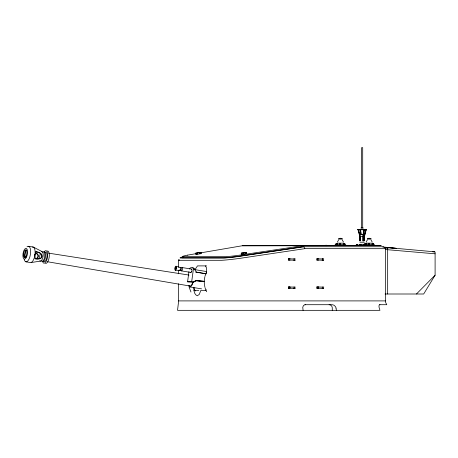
<?xml version="1.0" encoding="UTF-8"?>
<svg xmlns="http://www.w3.org/2000/svg" width="458" height="458" viewBox="0 0 458 458"><rect width="100%" height="100%" fill="white"/><g stroke="black" fill="none" stroke-linecap="round" stroke-linejoin="round"><path stroke-width="0.69" d="M178.488 260.064L178.483 267.329M290.011 260.064L288.34 260.029L288.38 258.793L294.981 259.005M288.38 286.948L290.046 286.983L290.011 288.219L289.662 288.231L288.34 288.185L288.38 286.948L295.238 287.155L294.488 287.12M289.662 288.231L289.696 286.989M318.499 260.064L316.827 260.029L316.862 258.793L323.726 258.999L322.197 258.965L322.546 258.959M316.862 286.948L318.533 286.983L318.499 288.219L318.15 288.231L316.827 288.185L316.862 286.948L323.726 287.155L322.976 287.12M318.15 288.231L318.184 286.989M363.698 229.773L362.931 236.42L362.931 240.868L363.475 240.868L363.475 236.42L364.247 229.773M363.801 229.773L363.034 236.42L363.034 240.868M364.144 229.773L363.377 236.42L363.377 240.868M204.571 281.344L196.333 280.536L193.7 282.128L187.574 281.796L188.959 271.657M187.574 281.796L191.667 281.796L193.419 268.955L194.558 269.144L196.362 272.132L206.111 273.729M34.579 255.014L34.705 254.35M364.07 236.42L365.799 229.773M366.022 229.773L364.27 236.42L364.27 240.868L364.494 236.42L366.217 229.773M337.437 241.99L338.611 239.9M366.188 241.99L367.356 239.9M206.335 289.742L205.711 290.452L200.781 290.452L199.316 294.362L197.341 295.788C194.209 294.78 193.763 290.429 193.9 287.635M384.411 247.618L387.96 247.618L434.791 251.831L435.1 252.261L435.1 275.184L423.684 294.002L385.064 294.002M36.251 251.705L35.003 255.014L35.192 258.736C44.346 260.848 44.289 252.049 35.776 251.705C38.043 252.318 42.497 253.503 41.752 256.72C40.882 259.142 37.527 258.793 35.461 258.879M194.805 269.888L197.484 265.892L206.61 265.892M382.814 247.057L383.294 247.097M383.856 247.057L396.617 248.368L387.405 247.641M387.96 247.618L387.668 247.967L387.668 294.002M416.448 294.002L435.1 275.184M196.333 280.536L193.116 282.128A6.275 2.525 -80.7 0 1 188.604 285.672M195.749 253.142L201.039 252.358L201.199 253.56L197.776 254.213L195.91 254.345L195.749 253.142L201.039 252.358M195.91 254.345L196.694 254.087M241.234 253.142L246.524 252.358L246.685 253.56L243.261 254.213L241.395 254.345L241.234 253.142L246.524 252.358M241.395 254.345L242.179 254.087M187.379 255.163L196.098 253.652M200.993 252.81L242.248 245.757L381.09 245.637L242.248 245.757M34.974 258.593C39.016 259.669 39.64 253.297 35.655 253.171M35.243 258.484C38.449 259.119 39.102 253.875 35.947 253.526M31.11 262.531L40.716 261.071M383.764 246.742L303.001 246.73L302.572 245.757L237.805 255.415A15.583 0.922 -7.6 0 1 225.783 256.698L183.04 256.692M303.001 246.73L237.942 256.434A16.305 0.962 -7.6 0 1 225.359 257.768L182.467 257.768M379.539 304.707L386.775 304.707L385.602 302.366L385.602 248.688L304.833 248.66L239.969 258.346A20.123 1.191 -7.6 0 1 221.598 260.299L179.588 260.299M379.934 304.707L379.379 304.942A7.248 2.462 63 0 0 379.029 305.612L379.001 306.997L379.94 310.329L177.532 310.329L178.483 302.366L178.483 283.76M199.339 253.692L201.199 253.56M244.824 253.692L246.685 253.56M305.681 304.707L305.234 304.736A3.24 2.966 34 0 0 303.408 305.726L302.749 307.284L303.082 310.329M290.046 258.827L288.38 258.793M293.71 258.965L294.059 258.959M318.533 258.827L316.862 258.793M288.34 260.029L295.204 260.236L294.454 260.201M293.675 260.201L294.019 260.196M316.827 260.029L323.686 260.236L322.942 260.201M322.157 260.201L322.506 260.196M293.71 287.12L294.059 287.114M322.197 287.12L322.546 287.114M288.34 288.185L295.204 288.391L294.454 288.357M293.675 288.357L294.019 288.351M316.827 288.185L323.686 288.391L322.942 288.357M322.157 288.357L322.506 288.351M360.875 228.021L363.394 228.021M357.578 229.361L366.692 229.361M357.578 229.79L366.692 229.79M360.36 234.359L363.915 234.359M358.053 229.773L359.782 236.42L364.494 236.42M339.853 238.292L341.01 238.292M368.598 238.292L369.755 238.292M338.531 238.704L342.326 238.704M367.282 238.704L371.077 238.704M338.531 239.036L342.326 239.036M367.282 239.036L371.077 239.036M359.896 242.219L364.373 242.219M337.134 243.152L343.729 243.152M365.879 243.152L372.474 243.152M359.885 244.291L364.385 244.291M335.084 244.343L345.767 244.343M363.835 244.343L374.518 244.343M363.829 245.27L355.62 245.27L355.62 245.637M335.084 245.391L345.767 245.391M363.835 245.391L374.518 245.391M384.829 247.967L388.201 247.984L384.491 247.658M385.539 249.541L435.1 253.806M432.707 251.831L434.791 251.831M196.362 272.132L195.778 272.132L206.22 273.844M193.9 290.452L198.818 290.452M178.483 300.9L385.602 300.9M304.982 304.707L332.199 304.707L333.916 305.171L335.325 306.448A4.019 3.532 40.3 0 1 335.943 307.73L336.017 308.068M175.34 270.22L179.891 270.375M294.488 258.965L295.238 258.999M383.999 247.337L386.042 247.52M392.346 248.356L393.76 248.476M195.743 280.536L204.669 281.412M195.079 280.737L204.686 281.681M48.456 253.131L189.022 275.069M182.009 267.535L191.49 269.086M194.73 269.619L206.61 271.56M181.448 270.89L190.934 272.441M28.734 246.307L33.245 247.045L42.027 251.568M191.667 281.796L193.7 282.128M189.652 286.914L201.6 288.866M25.757 261.787L30.274 262.526A7.895 3.177 -80.7 0 0 34.968 254.814A7.895 3.177 -80.7 0 0 32.409 247.039M47.523 261.758L189.83 286.01M205.339 265.892L206.426 267.621L206.592 272.808M175.998 266.224A2.027 0.813 -80.7 0 1 176.198 269.344A2.027 0.813 -80.7 0 1 174.807 269.098A2.027 0.813 -80.7 0 1 175.998 266.224L180.36 267.529M370.997 239.9L372.171 241.99M342.252 239.9L343.42 241.99M304.833 248.66L303.809 246.73L237.931 256.549A18.268 1.082 -7.6 0 1 223.836 258.049L180.555 258.054A20.267 1.197 -7.6 0 1 182.192 257.03M189.114 287.132L190.963 292.015M358.477 229.773L360.2 236.42L360.2 240.868L359.782 240.868L359.782 236.42M358.253 229.773L360.005 236.42M336.046 308.182L336.384 310.329M245.746 252.616L245.906 253.824M243.101 253.011L243.261 254.213M200.261 252.616L200.421 253.824M197.616 253.011L197.776 254.213M360.572 229.773L361.11 234.427M360.475 229.773L361.013 234.427M360.125 229.773L360.664 234.427M360.028 229.773L360.641 235.091M373.717 244.343L373.717 243.61L372.079 243.61L372.079 244.343M373.407 243.61L373.407 244.343M373.299 243.61L373.299 244.343M372.984 243.61L372.984 244.343M372.377 243.61L372.377 244.343M369.366 244.343L369.366 243.61L368.152 243.61L368.152 244.343M369.056 243.61L369.068 244.343M368.461 243.61L368.45 244.343M366.28 244.343L366.28 243.61L364.642 243.61L364.642 244.343M365.965 243.61L365.965 244.343M365.856 243.61L365.856 244.343M365.547 243.61L365.547 244.343M364.94 243.61L364.94 244.343M362.702 228.021L362.702 147.671L361.574 147.671L361.574 228.021M360.927 245.27L360.927 244.417L359.467 244.417L359.467 245.27M360.492 244.417L360.492 245.27M359.977 236.42L360.005 240.868M359.765 244.417L359.765 245.27M359.633 245.27L359.633 245.637M357.898 245.27L357.898 244.417L356.444 244.417L356.444 245.27M357.601 244.417L357.601 245.27M357.469 244.417L357.469 245.27M356.742 244.417L356.742 245.27M344.966 244.343L344.966 243.61L343.328 243.61L343.328 244.343M344.668 243.61L344.656 244.343M344.548 243.61L344.548 244.343M344.239 243.61L344.25 244.343M343.626 243.61L343.637 244.343M340.62 244.343L340.62 243.61L339.401 243.61L339.401 244.343M340.305 243.61L340.305 244.343M339.699 243.61L339.699 244.343M337.529 244.343L337.529 243.61L335.891 243.61L335.891 244.343M337.22 243.61L337.22 244.343M337.111 243.61L337.111 244.343M336.802 243.61L336.802 244.343M336.189 243.61L336.189 244.343M332.268 310.329L332.268 308.182A3.412 2.737 -90 0 0 331.884 306.448L331.661 306.07A3.481 3.235 -90 0 0 329.096 304.707M326.067 245.087L326.067 245.757M178.483 270.186L178.483 273.758M183.017 256.698A17.581 1.042 -7.6 0 1 187.396 255.163M179.536 260.304A22.121 1.311 -7.6 0 1 179.261 259.583M182.444 257.774A18.309 1.082 -7.6 0 1 183.229 257.041M206.678 291.757A19.74 18.034 -90 0 1 205.035 287.618M204.875 287A19.74 18.034 -90 0 1 204.875 276.781M205.035 276.163A19.74 18.034 -90 0 1 206.678 272.018M195.177 291.007A18.234 16.66 90 0 1 193.688 287.258M192.566 282.804A5.353 2.153 -80.7 0 1 189.331 285.649M181.631 267.701A1.7 0.681 -80.7 0 1 182.439 268.348A1.7 0.681 -80.7 0 1 181.946 270.575A1.7 0.681 -80.7 0 1 181.053 270.312M191.307 269.115A1.7 0.681 -80.7 0 1 191.885 270.884A1.7 0.681 -80.7 0 1 190.768 272.35M191.352 271.388A0.836 0.338 -80.7 0 1 191.261 271.508M192.715 267.695A9.372 3.773 -80.7 0 1 194.558 269.144M189.326 268.955A9.372 3.773 -80.7 0 1 193.419 268.955M42.623 252.152A4.849 1.952 -80.7 0 1 44.735 256.606A4.849 1.952 -80.7 0 1 41.403 261.008M41.512 251.562A4.849 1.952 -80.7 0 1 42.983 256.961A4.849 1.952 -80.7 0 1 39.749 260.739M27.011 246.822A7.895 3.177 -80.7 0 1 30.572 250.268A7.895 3.177 -80.7 0 1 28.247 260.396A7.895 3.177 -80.7 0 1 24.154 259.302M25.316 257.499A3.927 1.58 -80.7 0 1 24.909 253.394A3.927 1.58 -80.7 0 1 26.747 250.062M47.134 251.013A6.32 2.542 -80.7 0 1 49.183 257.241A6.32 2.542 -80.7 0 1 45.428 263.413M44.083 251.974A6.32 2.542 -80.7 0 1 47.443 252.736A6.32 2.542 -80.7 0 1 46.275 261.186A6.32 2.542 -80.7 0 1 42.714 261.896M45.365 252.192A4.849 1.952 -80.7 0 1 46.831 257.591A4.849 1.952 -80.7 0 1 43.602 261.369M43.985 251.969A4.849 1.952 -80.7 0 1 45.457 257.362A4.849 1.952 -80.7 0 1 42.222 261.146M39.691 258.701A3.927 1.58 -80.7 0 1 40.344 253.972M24.984 257.825A6.95 2.794 -80.7 0 1 26.003 250.434M180.046 267.667A1.443 0.578 -80.7 0 1 180.727 268.216A1.443 0.578 -80.7 0 1 180.309 270.111A1.443 0.578 -80.7 0 1 179.553 269.888M180.767 267.644A1.443 0.578 -80.7 0 1 181.179 269.51A1.443 0.578 -80.7 0 1 180.114 269.98M175.929 268.772A0.996 0.401 -80.7 0 0 175.832 267.243A0.996 0.401 -80.7 0 0 175.248 268.651A0.996 0.401 -80.7 0 0 175.929 268.772M26.541 257.024A5.462 2.198 -80.7 0 0 26.266 248.368A5.462 2.198 -80.7 0 0 22.9 255.77A5.462 2.198 -80.7 0 0 26.541 257.024M26.175 256.096A3.927 1.58 -80.7 0 0 25.974 249.873A3.927 1.58 -80.7 0 0 23.558 255.192A3.927 1.58 -80.7 0 0 26.175 256.096"/></g></svg>
